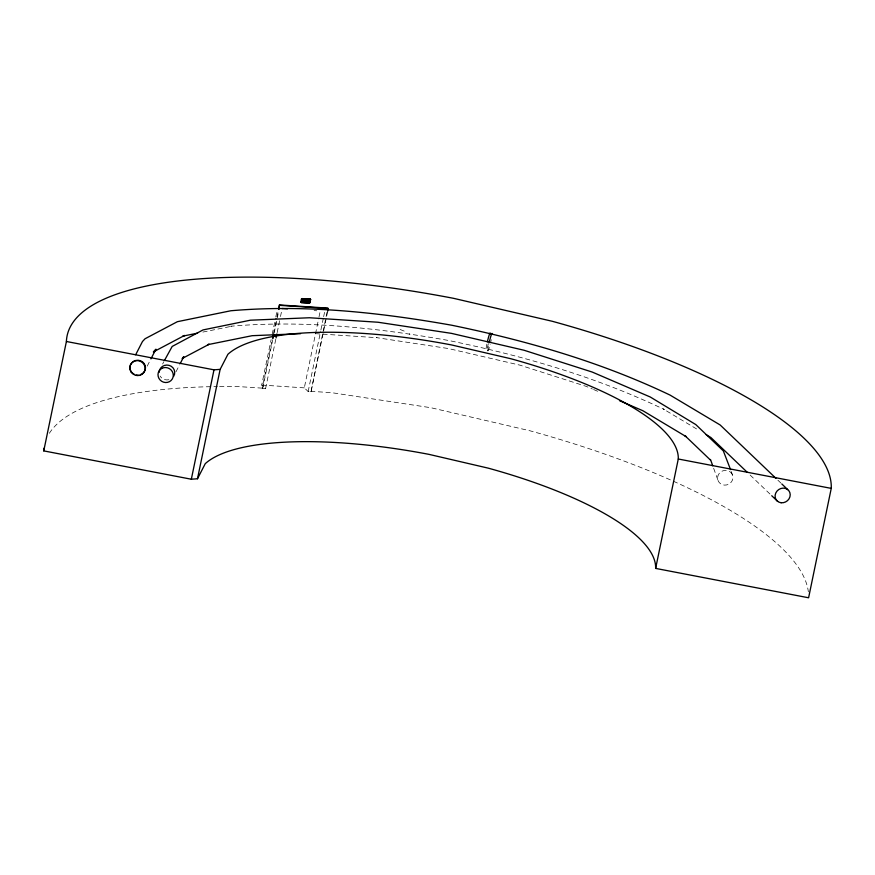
<?xml version="1.0" encoding="UTF-8"?>
<svg xmlns="http://www.w3.org/2000/svg" width="875" height="875" viewBox="0 0 875 875"><rect width="100%" height="100%" fill="white"/><g stroke="black" fill="none" stroke-linecap="round" stroke-linejoin="round"><path stroke-width="0.66" stroke-dasharray="4.38 3.28" d="M275.778 339.259L265.541 388.741L261.702 385.066L271.119 339.609M272.223 334.261L275.548 318.216M275.822 316.881L277.211 310.188M265.541 388.741L262.216 388.139L272.344 339.281M273.438 333.998L276.719 318.15M276.992 316.827L278.359 310.231M262.642 388.544L272.759 339.686M274.137 333.08L278.786 310.636M277.167 332.577L280.208 317.866M280.492 316.531L282.155 308.514M327.72 311.161L311.041 391.716L308.153 391.519L304.314 387.855L318.719 318.325M318.992 316.991L320.655 308.963M308.153 391.519L320.611 331.352M320.884 330.017L323.378 317.986M323.652 316.641L324.767 311.292M311.041 391.716L327.567 309.433M147.197 366.144L150.314 360.084M162.63 364.033L163.822 361.725M176.017 371.722L179.594 364.766M409.27 334.338L409.697 333.692M202.88 332.073L232.148 326.156L230.705 326.244C303.68 319.933 376.786 327.775 448.645 340.495C522.791 355.742 595.941 376.786 664.377 409.533L663.206 408.942L699.245 430.533M314.114 310.603L316.772 310.778M315.273 333.648L376.895 337.684L376.305 337.597L448.427 348.545L519.925 365.148L586.217 386.367L592.386 389.014M261.702 385.066L304.314 387.855M262.216 388.139L239.028 386.619A389.834 115.281 11.7 0 0 218.783 386.553M310.614 391.3L331.734 392.689L430.872 407.717L529.692 430.708A389.834 115.281 11.7 0 1 808.347 591.85M486.861 344.127A8.969 0.7 -76.9 0 0 486.106 350.416L488.009 350.853A8.969 0.7 -76.9 0 0 490.23 344.203M400.116 329.481L406.481 332.019M593.611 389.539L599.78 392.197M777.886 480.189L780.817 483M750.148 475.07L770.766 494.791M732.32 474.512L731.281 472.905A7.678 7.219 -19.9 0 0 722.214 471.1L720.497 472.161A7.842 7.372 -19.9 0 0 718.233 480.966L719.261 482.573A7.678 7.219 -19.9 0 0 728.339 484.378L730.056 483.317A7.842 7.372 -19.9 0 0 732.32 474.512L730.997 470.838M713.661 468.333L718.233 480.966M49.35 433.3A389.834 115.281 11.7 0 1 217.35 386.575M168.831 379.728A7.798 7.438 2.3 0 1 160.125 376.086M491.258 339.686A8.969 0.7 -76.9 0 1 490.766 341.939M487.922 350.809A8.969 0.7 -76.9 0 1 489.245 342.311M488.338 343.766A8.969 0.7 -76.9 0 1 486.106 350.416"/><path stroke-width="1.31" d="M309.487 303.111L301.186 302.498L301.295 299.173L302.039 298.583L310.581 299.436M301.186 302.498L301.919 298.867L310.253 299.338M301.405 302.389L301.733 299.447L301.514 302.597M310.494 299.414L310.111 302.564L310.33 299.195M302.969 300.989L302.837 299.994M309.848 301.416L309.684 302.411L302.203 301.919C302.608 296.188 304.128 302.805 303.002 300.978L309.991 301.448C309.597 299.863 309.411 299.502 309.487 301.383M304.434 301.066L303.997 299.873L304.161 301.558M306.337 301.197L306.075 300.005L306.403 301.7M303.045 301.722L303.275 300.978M308.317 302.061L307.727 302.17L308.448 301.777M303.745 301.919L304.303 301.514M302.914 300.967L302.663 301.952M306.239 301.689L306.228 300.278M308.317 301.82L308.142 300.136L308.383 300.913M308.47 301.831L308.142 300.136M309.684 300.136L309.225 302.378L309.4 301.842L303.177 301.438M303.297 300.486L303.067 299.709M304.161 299.884L304.402 300.65M308.306 300.147L308.547 300.913M43.75 450.887L66.402 341.491A389.834 115.281 11.7 0 1 453.534 298.32L552.344 321.3A389.834 115.281 11.7 0 1 831.25 488.381L808.598 597.778L655.627 568.4A233.898 69.169 11.7 0 0 488.283 468.158L428.991 454.366A233.898 69.169 11.7 0 0 205.264 463.663L197.488 478.767L191.33 479.227L43.75 450.887A389.834 115.281 11.7 0 1 43.958 448.273M191.33 479.227L213.992 369.83L220.139 369.37L227.927 354.255A233.898 69.169 11.7 0 1 451.653 344.969L510.934 358.761A233.898 69.169 11.7 0 1 678.278 459.003L831.25 488.381M197.488 478.767L220.139 369.37M272.617 337.958L273.164 335.322M278.633 308.908L279.453 304.948L327.841 308.109L327.72 311.161M273.033 338.363L273.864 334.403M279.059 309.312L279.453 304.948M276.062 337.925L276.894 333.911M655.627 568.4L678.278 459.003M304.238 300.639L303.997 299.873M306.469 300.781L306.075 300.005M309.498 300.978L303.264 300.431M301.82 299.523L310.264 299.622L302.334 299.108M301.23 302.192C301.361 303.188 311.675 302.553 309.783 302.87M306.206 301.634L305.659 302.039L306.217 302.028M135.669 354.747L142.483 341.502L145.064 338.756L177.373 321.694L230.858 310.756C304.773 304.369 378.82 312.32 451.609 325.205C526.706 340.648 600.808 361.955 670.13 395.128L720.158 424.977L775.928 478.319M150.938 358.881L155.925 349.191L153.344 351.936L184.537 335.453L182.93 336.109L197.564 333.145M164.412 360.577L172.178 346.445L203.022 329.93L250.348 320.206L309.477 317.756L378.022 322.241L451.434 333.364L524.016 350.241L592.277 372.072L650.3 397.02L695.767 424.561L723.352 450.942L730.548 469.613M180.195 363.606L183.772 356.65L182.536 358.094M309.663 302.302L308.831 302.345L309.575 302.291M182.131 358.531L209.202 344.225L207.539 344.717L252.153 335.694L300.519 333.692M302.684 299.841L309.247 300.311M303.198 300.081L309.422 300.486M303.373 300.42L302.881 299.895M302.652 301.744L309.455 302.455M279.88 305.353L328.267 308.525M282.155 308.514L287.481 308.853M66.402 341.491L213.992 369.83M300.945 302.258L301.656 302.466M619.489 400.673L642.906 410.747L686.109 436.625L684.862 435.575L710.489 460.097M706.223 434.711L710.872 437.5L747.206 472.248M781.802 483.941L787.675 489.552M771.75 495.731L777.645 501.375M310.012 299.097L310.745 299.655M710.467 459.484L712.753 465.806M134.269 374.347A7.798 7.438 2.3 0 1 131.841 362.764A7.798 7.438 2.3 0 1 144.178 363.562A7.798 7.438 2.3 0 1 140.219 374.741M138.228 375.112A7.798 7.438 2.3 0 1 136.194 374.981M159.152 372.345A7.798 7.438 2.3 0 1 169.094 365.356A7.798 7.438 2.3 0 1 173.622 376.359M489.245 342.311A8.969 0.7 -76.9 0 1 492.122 334.469M487.353 341.863A8.969 0.7 -76.9 0 1 490.23 334.031M161.952 368.331L160.344 369.425A7.842 7.47 27.2 0 0 158.933 378.394L160.114 380.012A7.678 7.317 27.2 0 0 169.334 381.73L170.942 380.625A7.842 7.47 27.2 0 0 172.353 371.656L171.172 370.037A7.678 7.317 27.2 0 0 161.952 368.331M131.119 372.017A7.689 7.317 27.2 0 0 141.739 374.489A7.842 7.459 27.2 0 0 143.872 364.175A7.689 7.317 27.2 0 0 133.252 361.703A7.842 7.459 27.2 0 0 131.119 372.017M781.145 502.753A7.798 7.088 -35.7 0 0 789.83 492.516A7.798 7.088 -35.7 0 0 776.989 491.105A7.798 7.088 -35.7 0 0 781.145 502.753"/></g></svg>
